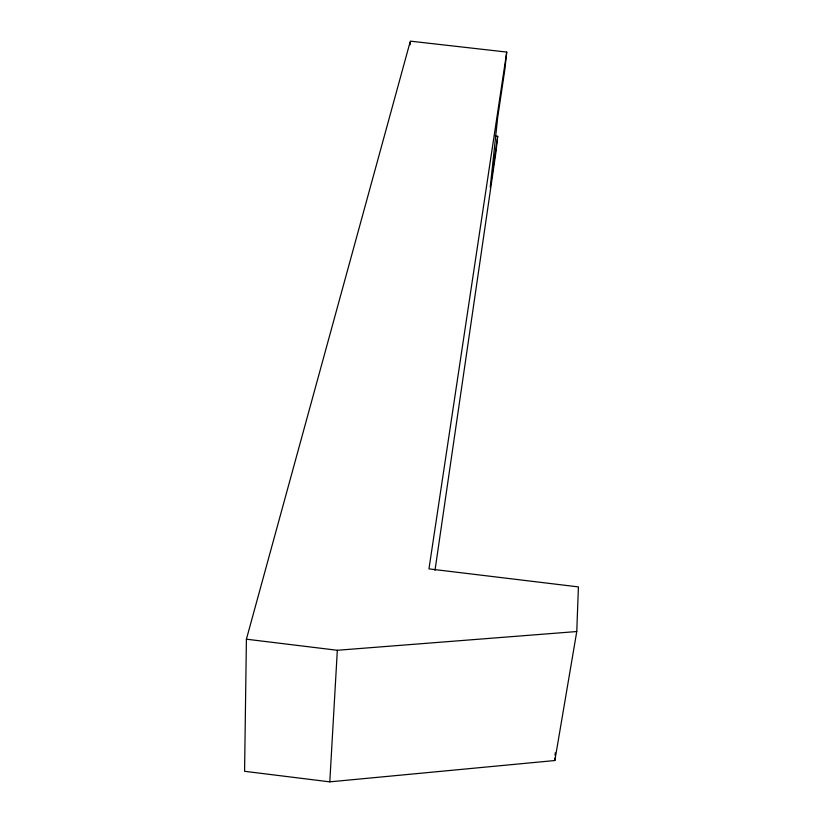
<?xml version="1.0" encoding="UTF-8"?>
<svg xmlns="http://www.w3.org/2000/svg" width="823" height="823" viewBox="0 0 823 823"><rect width="100%" height="100%" fill="white"/><g stroke="black" fill="none" stroke-linecap="round" stroke-linejoin="round"><path stroke-width="1.23" d="M246.406 639.193L244.585 771.305L329.797 781.85L554.846 760.534L576.769 631.539L578.415 586.902L428.958 568.878L506.731 52.075L410.348 41.15L246.406 639.193L337.327 650.273L576.769 631.539M554.846 760.534L554.969 757.983M555.093 755.432L555.216 752.88M329.797 781.85L337.327 650.273M410.091 44.823L410.266 42.374M495.158 136.021L497.689 136.309L496.094 151.165L434.986 570.37M506.731 52.075L504.9 69.183L497.678 117.463L490.241 187.16L497.689 136.309"/></g></svg>
